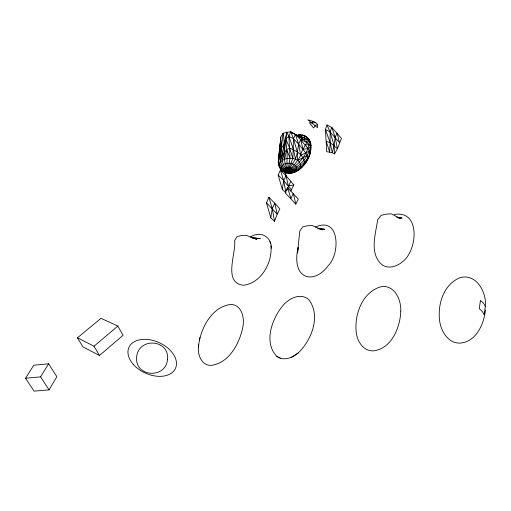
<?xml version="1.0" encoding="UTF-8"?>
<svg xmlns="http://www.w3.org/2000/svg" width="511" height="511" viewBox="0 0 511 511"><rect width="100%" height="100%" fill="white"/><g stroke="black" fill="none" stroke-linecap="round" stroke-linejoin="round"><path stroke-width="0.77" d="M310.969 145.616C311.723 159.023 299.625 176.129 284.927 172.782C291.577 168.7 297.032 162.268 300.724 155.325C301.394 148.752 308.625 143.987 306.97 137.235C304.352 134.649 300.27 134.278 296.897 135.409C303.611 133.741 311.116 138.264 310.969 145.616L309.89 142.32M308.069 158.25C310.982 153.843 310.88 148.407 310.605 143.329L308.599 138.724L305.757 136.245M279.932 146.695L280.743 137.101L283.107 133.326L286.773 132.253L290.721 131.87C297.939 135.785 306.108 139.797 310.56 146.951C307.603 159.426 295.594 172.003 282.155 170.885C276.438 165.717 278.527 157.056 279.734 150.483M317.618 124.499L317.491 127.635L307.884 119.861C311.378 120.794 315.191 121.554 317.618 124.499L315.287 125.553L313.645 127.993L309.366 122.8L315.683 122.697M286.76 173.306L292.873 158.512L293.467 138.743L295.435 134.316L300.711 139.79L303.489 139.618L304.735 137.951L304.831 136.098L304.256 135.441M285.272 171.952C287.75 174.36 294.611 171.377 290.963 168.183C288.485 165.768 281.612 168.764 285.272 171.952C297.53 166.643 308.203 154.801 309.379 141.196C306.364 137.625 301.49 137.178 297.306 135.875M282.953 171.6L279.504 167.436L278.259 162.032L280.002 143.655L280.047 157.573L280.628 161.904L282.206 165.711L284.678 168.707L290.069 172.405L292.579 172.833C301.458 170.125 306.907 162.064 309.858 153.754C309.404 147.896 303.732 144.358 300.711 139.79L298.59 144.006L297.389 152.246L295.486 159.26L287.872 170.668L288.07 172.75L288.741 173.497L289.814 172.871M270.856 245.785C272.778 262.411 261.127 283.19 243.46 285.272C222.489 282.985 236.523 252.606 234.606 240.579L237.2 236.561L241.454 235.526L246.059 235.252L256.841 239.34L251.955 237.743L260.144 238.669L251.955 237.743M278.259 162.032L279.747 150.438M298.181 247.573L297.543 252.919L299.778 231.081L302.742 226.89L307.283 225.805L312.138 225.511L322.237 229.867L317.919 228.455M295.486 159.26C289.775 157.024 280.284 158.416 279.153 165.551C283.113 171.945 293.033 172.686 299.242 169.301C302.653 165.775 299.606 160.46 295.486 159.26L293.448 149.314L288.9 136.424L286.773 132.253L284.295 152.693L282.359 160.39C282.64 165.513 286.371 168.834 289.105 172.667L290.721 173.338L295.217 171.939M298.117 247.548C295.741 257.237 295.173 273.551 307.405 276.7C316.022 278.38 323.776 271.865 328.484 265.343C340.288 253.705 339.853 215.878 315.517 227.056M282.328 189.44L283.662 180.517L286.039 175.746L284.646 172.015L280.379 170.029L278.169 175.018L282.328 189.44L285.898 192.66L283.662 180.517L280.379 170.029L286.039 175.746L293.857 184.918L290.663 191.165M280.047 157.573L283.107 133.326C285.796 145.526 281.567 159.419 287.872 170.668L290.9 171.983L294.183 172.028C303.796 163.041 279.44 158.851 281.401 169.633C289.034 172.45 298.418 170.527 304.083 164.44C305.942 156.372 296.029 150.509 289.673 148.12L286.645 149.544L278.719 159.726C279.006 164.925 282.647 169.684 287.872 170.668C296.131 170.284 303.253 164.746 307.692 158.059L307.271 155.478L305.84 152.974L298.59 144.006L293.467 138.743L288.9 136.424L285.853 138.883L284.059 144.6L280.628 161.904M198.351 347.397C200.031 329.633 211.011 306.907 230.678 304.46C242.029 304.422 244.929 318.858 242.699 327.698C239.416 343.673 228.96 363.238 211.043 365.391C200.957 365.691 196.888 353.12 198.753 344.855M270.792 217.922L272.242 208.469L274.816 203.244L268.863 197.342L266.455 202.79L270.792 217.922L274.548 221.244L277.192 214.128L279.836 208.929L274.816 203.244L277.192 214.128L266.455 202.79M199.45 340.288L199.89 337.458M278.719 159.726L279.983 151.741L280.743 137.101L282.359 160.39M485.335 306.619L484.051 314.731L482.384 311.531L479.273 308.695L480.449 300.411L483.636 303.323L485.335 306.619C487.002 292.72 476.341 272.951 460.041 277.703C444.148 283.931 437.793 303.381 439.46 319.196C440.252 330.221 447.853 343.871 460.456 343.085C476.207 341.693 484.083 323.891 485.45 310.056M278.738 159.266C278.546 154.098 280.513 148.433 284.059 144.6L286.773 132.253M284.614 159.228L286.645 149.544L285.853 138.883L289.673 148.12L292.873 158.512M290.056 158.25L287.872 170.668C285.86 163.775 288.032 156.551 286.645 149.544L290.056 158.25L288.9 136.424L290.721 131.87L299.267 136.609L304.735 137.951M278.501 157.988L279.166 155.849M327.027 124.946L325.45 129.519L326.733 151.684L332.284 152.7L334.545 153.907L337.432 148.733L341.457 138.417L331.799 127.431L327.027 124.946L330.074 131.876L334.105 145.597L334.545 153.907M286.716 190.45L290.804 181.271M302.486 134.942L301.637 137.076L300.302 136.961M287.476 187.492L285.234 192.832L295.805 204.176L298.283 199.086L287.476 187.492L290.938 198.511L293.346 193.394L295.805 204.176M305.578 163.015L307.673 158.864M49.05 389.874L56.855 376.703L48.622 363.775L33.764 365.224L25.55 378.242L34.103 391.139L49.05 389.874L40.593 376.869L25.55 378.242M40.593 376.869L48.622 363.775M311.972 122.8L313.115 121.331M301.439 167.289L300.557 168.406L299.178 169.103M298.296 136.782L299.612 135.147L300.583 134.776M298.513 352.699C311.678 339.777 321.074 316.009 308.874 299.689C300.359 292.056 288.044 298.858 282.136 306.479C271.763 319.567 263.548 342.625 276.796 356.378C283.688 361.424 292.784 357.77 298.513 352.699L291.589 357.298M99.504 355.484L123.068 335.318L117.856 326.069L101.012 318.308L77.474 337.809L82.942 346.905L99.504 355.484L94.024 346.209L77.474 337.809M94.024 346.209L117.856 326.069M310.56 146.951L307.986 148.586L302.959 149.282L300.711 139.79L306.907 142.428L309.379 141.196M309.43 151.09L300.724 155.325L298.59 144.006L295.435 134.316L303.489 139.618L307.379 139.362M290.069 190.565L291.455 189.868L283.662 180.517L278.169 175.018M307.271 155.478L297.721 160.441L297.389 152.246L293.467 138.743L290.721 131.87L292.611 133.333M250.192 237.225C259.741 230.378 271.609 236.184 271.367 248.276M296.891 135.472L298.673 134.961M394.237 214.492C420.815 209.689 417.672 250.575 402.547 261.689C397.162 266.423 388.967 269.169 382.439 265.075C368.872 254.139 375.566 234.166 377.738 219.711L381.174 215.329L386.06 214.173L391.241 213.841L400.445 218.536L397.456 217.565M293.857 184.918L288.364 186.017L286.039 175.746M305.144 145.086L309.181 144.556M253.897 238.369L256.235 238.235M398.567 217.712L402.151 218.082L396.753 217.111M320.761 228.851L324.843 229.292L317.963 228.328M301.637 137.076L297.887 136.169M276.796 356.378L280.494 358.237M280.565 169.192L281.689 170.201M308.593 139.484L309.589 140.461L309.787 141.7M278.687 164.331L279.325 165.398M306.9 137.293L307.603 138.513M268.863 197.342L272.242 208.469L274.548 221.244M269.98 241.569L270.396 243.594M330.138 142.607L329.621 151.946L326.293 141.394L330.138 142.607L337.432 148.733L335.178 137.248L331.799 127.431L330.074 131.876L330.138 142.607L332.284 152.7L334.105 145.597L335.178 137.248L337.062 133.013L339.515 142.626L330.074 131.876L325.45 129.519L330.138 142.607M400.79 311.039C400.292 327.257 391.662 348.732 373.432 350.865C363.315 351.434 356.87 340.914 356.218 331.869C354.27 314.208 362.65 291.487 381.366 286.665C394.613 284.678 401.314 299.976 400.79 311.039M167.499 359.635C165.417 379.571 134.221 376.92 136.673 356.64C138.915 336.89 169.844 339.387 167.499 359.635M133.243 364.33A25.537 16.729 24.3 0 0 174.813 369.625A25.537 16.729 24.3 0 0 148.58 339.579A25.537 16.729 24.3 0 0 133.243 364.33"/></g></svg>
